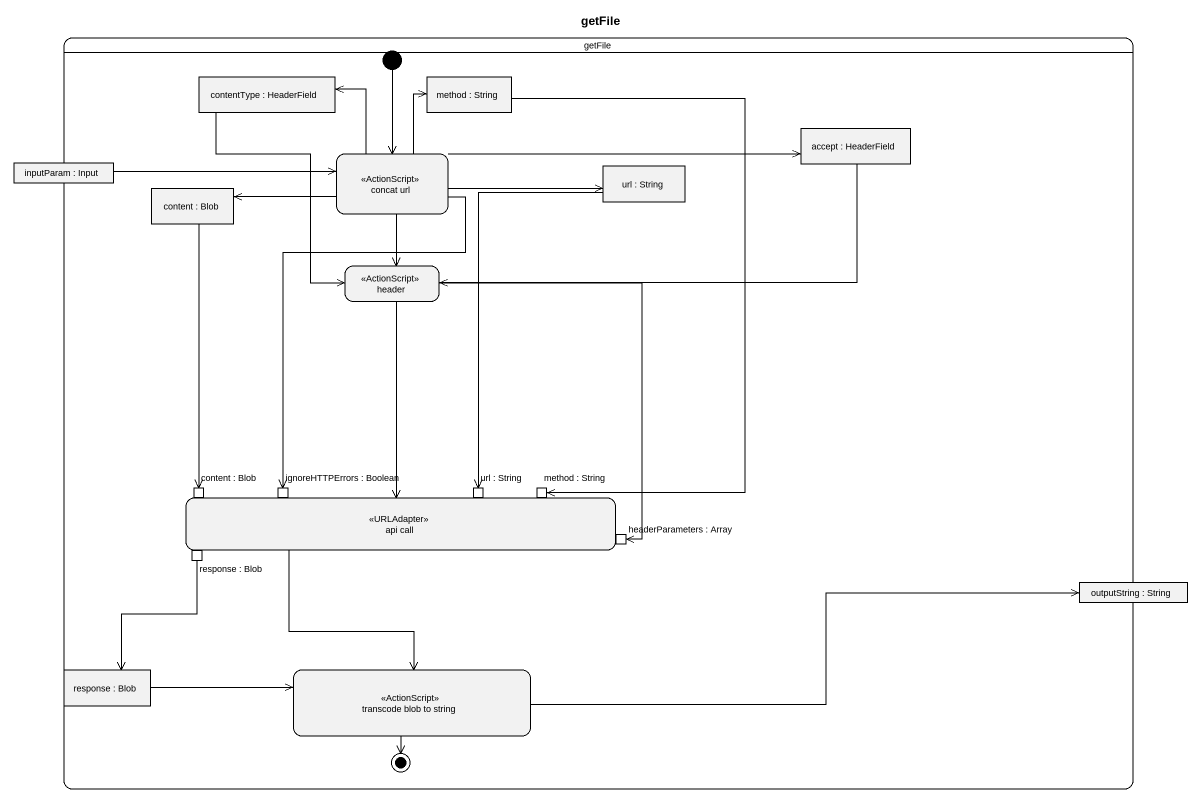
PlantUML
@startuml
title getFile
hide empty description
state getFile {
  state "contentType : HeaderField" as contentType <<object>>
  state "method : String" as method <<object>>
  state "accept : HeaderField" as accept <<object>>
  state "inputParam : Input" as inputParam <<object>>
  state "concat url" as concat_url <<ActionScript>>
  state "url : String" as url <<object>>
  state "content : Blob" as content <<object>>
  state "header" as header_ <<ActionScript>>
  state "api call" as api_call <<URLAdapter>> {
    state "content : Blob" as content_Blob <<inputPin>>
    state "ignoreHTTPErrors : Boolean" as ignoreHTTPErrors_Boolean <<inputPin>>
    state "url : String" as url_String <<inputPin>>
    state "method : String" as method_String <<inputPin>>
    state "response : Blob" as response_Blob <<outputPin>>
    state "headerParameters : Array" as headerParameters_Array <<inputPin>>
  }
  state "outputString : String" as outputString <<object>>
  state "response : Blob" as response <<object>>
  state "transcode blob to string" as transcode_blob_to_string <<ActionScript>>
  [*] --> concat_url
  transcode_blob_to_string --> [*]
}
contentType --> header_
method --> method_String
accept -left-> header_
inputParam -right-> concat_url
concat_url -up-> contentType
concat_url -up-> method
concat_url -right-> accept
concat_url -right-> url
concat_url -left-> content
concat_url --> header_
concat_url --> ignoreHTTPErrors_Boolean
url --> url_String
content --> content_Blob
header_ --> api_call
header_ --> headerParameters_Array
api_call --> transcode_blob_to_string
response_Blob --> response
response -right-> transcode_blob_to_string
transcode_blob_to_string -right-> outputString
@enduml
